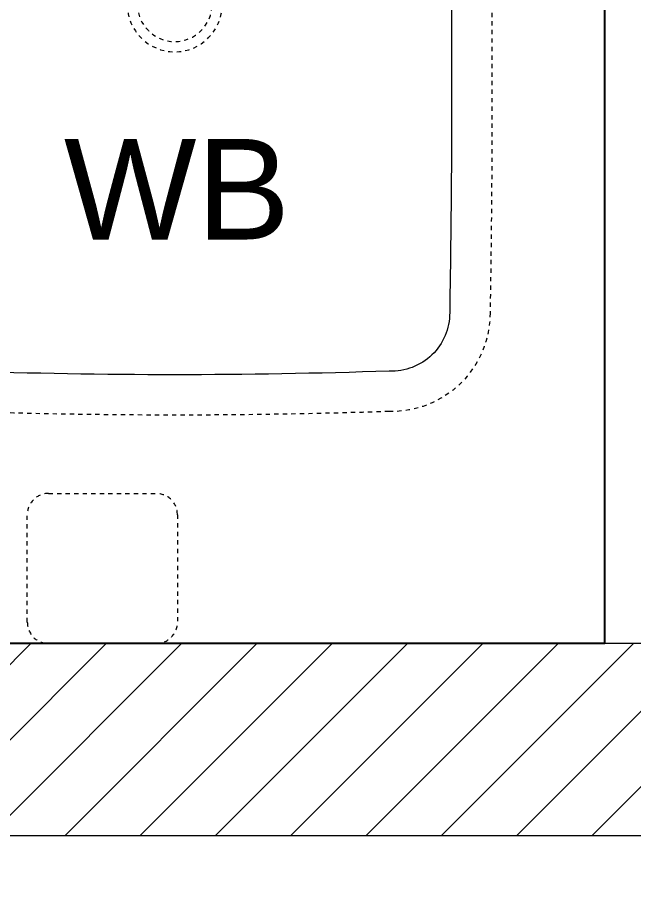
# Model space of a CAD drawing. Header units: inches. Extents: x 0 to 2865, y 0 to 4378.
# Drawn here: x 1607.79 to 1622.24, y 1520.38 to 1541.07 of the extents above; entities that cross this region are included whole.
import ezdxf

# ---------------------------------------------------------------- set-up
doc = ezdxf.new("R2010")
doc.units = ezdxf.units.IN
doc.linetypes.add('DASHED', pattern=[0.75, 0.5, -0.25])
doc.linetypes.add('HIDDEN', pattern=[0.375, 0.25, -0.125])
for name, color, linetype, lineweight in [('A-WALL', 113, 'Continuous', 9), ('I-DOOR', 6, 'Continuous', 20), ('I-FIXTURE', 8, 'Continuous', 5), ('l-FIXTURE', 7, 'Continuous', 5)]:
    doc.layers.add(name, color=color, linetype=linetype, lineweight=lineweight)
for name, color, linetype in [('A-WALL-EXTR', 2, 'Continuous'), ('I-FURN', 8, 'Continuous'), ('TTEXT', 7, 'Continuous')]:
    doc.layers.add(name, color=color, linetype=linetype)
doc.styles.add('A-ARCH-B01FL$0$Annotative', font='arial.ttf')
doc.styles.get("Standard").update_dxf_attribs({"font": 'arial.ttf'})

# ---------------------------------------------------------------- blocks, each defined once
blk = doc.blocks.new('EFGTH')
at = {"layer": 'A-WALL-EXTR', "color": 8, "linetype": 'HIDDEN', "lineweight": 5, "ltscale": 0.1, "transparency": 33554636}
blk.add_arc((-1.308, 2.063), 33.3, 93.1573, 179.9423, dxfattribs=at)
blk = doc.blocks.new('WB')
at = {"color": 0, "linetype": 'DASHED', "lineweight": 5, "ltscale": 0.1}
blk.add_lwpolyline([(14.841, -7.241, 0.005975), (14.88, -0.001, 0.005975), (14.841, 7.241, 0.421899), (12.474, 9.555, 0.016836), (2.405, 9.555, 0.421667), (0.039, 7.241, 0.005823), (0, 0, 0.005823), (0.039, -7.241, 0.421667), (2.405, -9.555, 0.016836), (12.474, -9.555, 0.421899)], format="xyb", close=True, dxfattribs=at)
at = {"color": 0, "lineweight": 5}
blk.add_lwpolyline([(13.936, 0.745, 0.005371), (13.893, 7.235, 0.428792), (12.473, 8.607, 0.01694), (2.406, 8.607, 0.428462), (0.987, 7.235, 0.005836), (0.947, 0, 0.005836), (0.987, -7.235, 0.428462), (2.406, -8.607, 0.01694), (12.473, -8.607, 0.428792), (13.893, -7.235, 0.005316), (13.936, -0.813, 0.005316)], format="xyb", dxfattribs=at)
at = {"color": 0, "linetype": 'DASHED', "lineweight": 5, "ltscale": 0.1}
for centre, radius in [((7.44, -0.001), 1.115), ((7.44, 0), 0.875)]:
    blk.add_circle(centre, radius, dxfattribs=at)
for tag, p in [('MODELNUMBER', (7.428, 0.003)), ('TRADENAME', (7.429, 0.003)), ('PRODUCT', (7.431, 0.003)), ('MATERIAL', (7.433, 0.003))]:
    blk.add_attdef(tag, p, '', height=0.001, rotation=270, dxfattribs=at)

msp = doc.modelspace()

# ---------------------------------------------------------------- hatches: boundary and pattern name
at = {"layer": 'A-WALL', "lineweight": 5, "transparency": 33554636}
h = msp.add_hatch(dxfattribs=at)
h.set_pattern_fill('ANSI31', color=8, scale=10, angle=180)
h.set_pattern_definition([(225, (-17627.8921, -2246.9479), (0.88388348, -0.88388348), [])])
h.paths.add_polyline_path([(1595.046, 1521.884), (1626.546, 1521.884), (1626.546, 1526.384), (1599.546, 1526.384), (1599.546, 1619.384), (1595.046, 1619.384)])

# ---------------------------------------------------------------- linework, layer by layer
at = {"layer": 'A-WALL', "color": 8, "lineweight": 5, "transparency": 33554636}
msp.add_lwpolyline([(1595.046, 1521.884), (1626.546, 1521.884), (1626.546, 1526.384), (1599.546, 1526.384), (1599.546, 1619.384), (1595.046, 1619.384)], close=True, dxfattribs=at)
at = {"layer": 'I-FIXTURE', "color": 8, "linetype": 'DASHED', "lineweight": 5, "ltscale": 0.1, "transparency": 33554636}
msp.add_lwpolyline([(1608.016, 1529.407, -0.414214), (1608.516, 1529.907), (1611.039, 1529.907, -0.414214), (1611.539, 1529.407), (1611.539, 1529.407), (1611.539, 1526.884, -0.414214), (1611.039, 1526.384), (1608.516, 1526.384, -0.414214), (1608.016, 1526.884)], format="xyb", close=True, dxfattribs=at)
at = {"layer": 'I-FURN', "color": 8, "transparency": 33554636}
msp.add_lwpolyline([(1599.546, 1526.384), (1599.546, 1556.384), (1620.2, 1556.384, -0.414214), (1621.563, 1555.021), (1621.563, 1526.384)], format="xyb", close=True, dxfattribs=at)

# ---------------------------------------------------------------- block references
at = {"layer": 'I-DOOR', "color": 8, "lineweight": 5, "transparency": 33554636, "rotation": 270.0000000050489}
msp.add_blockref('EFGTH', (1597.296, 1486.099), dxfattribs=at)
at = {"layer": 'l-FIXTURE', "color": 8, "lineweight": 5, "transparency": 33554636, "xscale": -1}
msp.add_blockref('WB', (1618.916, 1541.384), dxfattribs=at)

# ---------------------------------------------------------------- texts
at = {"layer": 'TTEXT', "color": 8, "lineweight": 5, "ltscale": 0.001, "transparency": 33554636, "insert": (1614.186, 1537.045), "char_height": 2.3609, "attachment_point": 6, "style": 'A-ARCH-B01FL$0$Annotative'}
msp.add_mtext('WB', dxfattribs=at)

doc.saveas('drawing.dxf')
